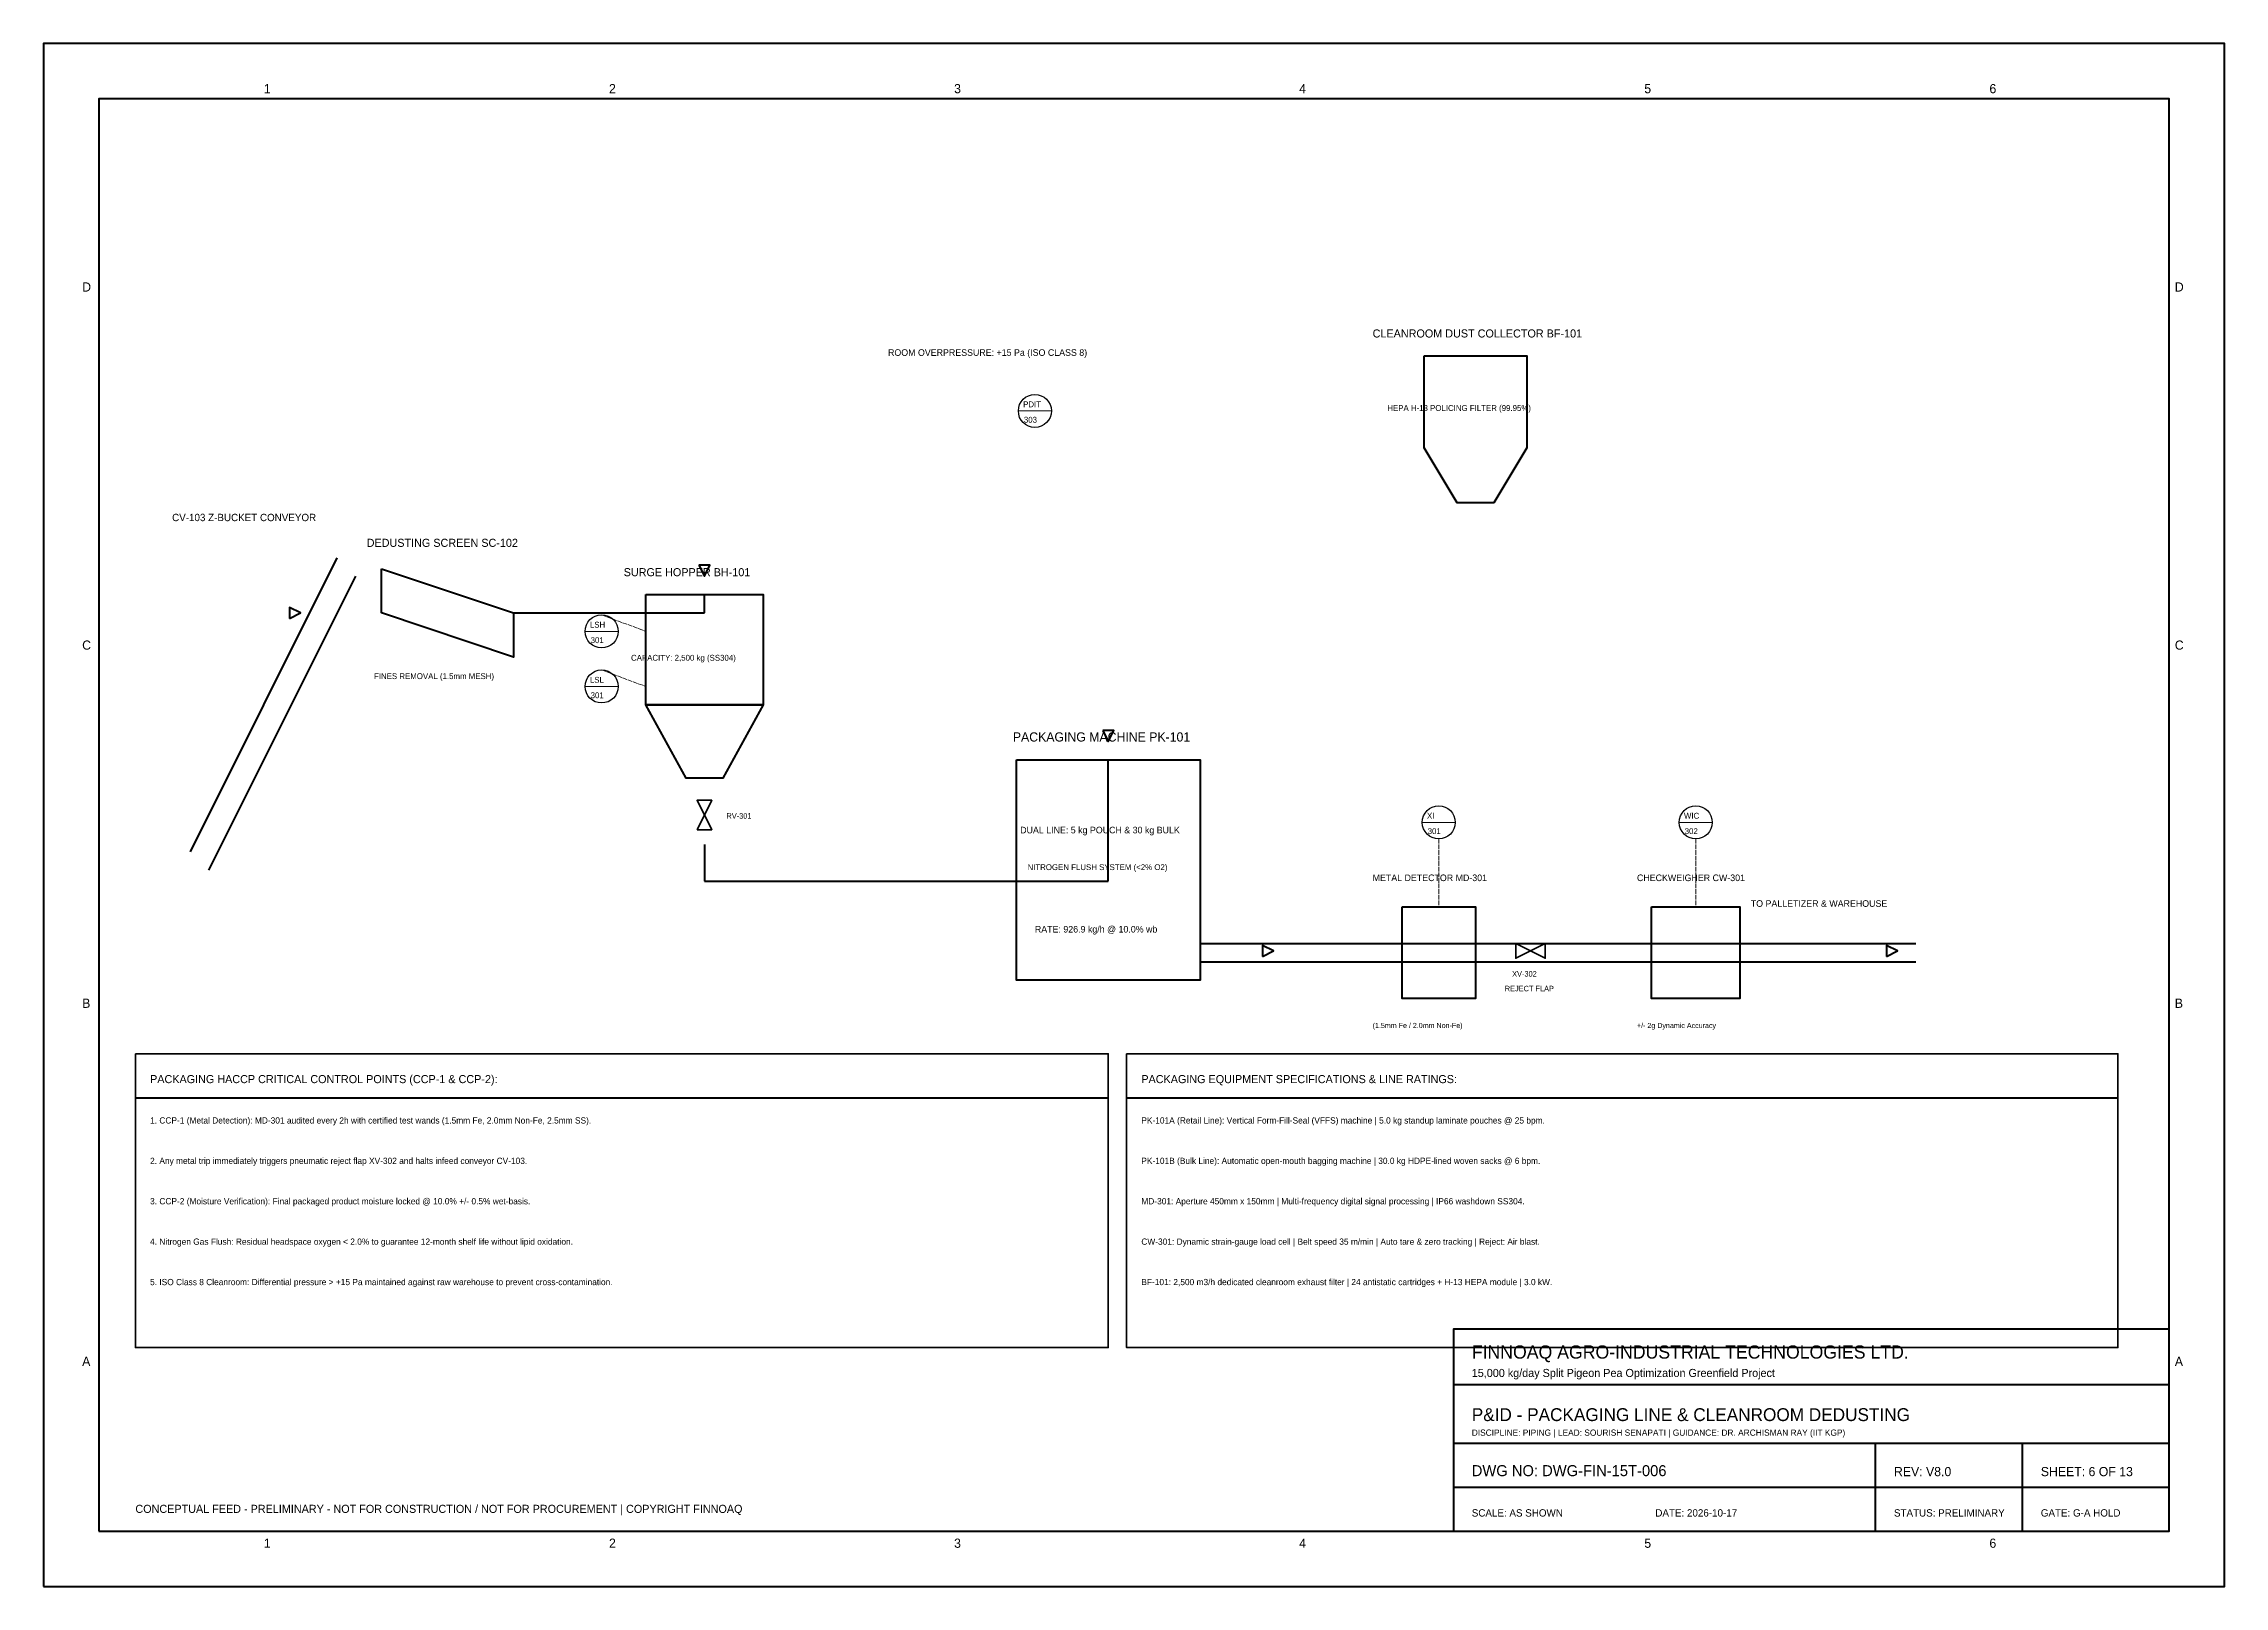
# Model space of a CAD drawing. Header units: millimetres. Extents: x 0 to 594, y 0 to 420.
import ezdxf

# ---------------------------------------------------------------- set-up
doc = ezdxf.new("R2010")
doc.units = ezdxf.units.MM
doc.linetypes.add('DASHED', pattern=[1.524, 1.27, -0.254])
for name, color, linetype, lineweight in [('ANNOTATION', 7, 'Continuous', 35), ('BORDER_TITLE', 7, 'Continuous', 70), ('EQUIPMENT', 3, 'Continuous', 50), ('INSTRUMENTATION', 2, 'Continuous', 25), ('PROCESS_PIPING', 5, 'Continuous', 50), ('VALVES', 1, 'Continuous', 35)]:
    doc.layers.add(name, color=color, linetype=linetype, lineweight=lineweight)

msp = doc.modelspace()

# ---------------------------------------------------------------- linework, layer by layer
at = {"layer": 'BORDER_TITLE'}
for p, q in [((25, 133), (290, 133)), ((295, 133), (565, 133)), ((384, 55), (579, 55)), ((384, 39), (579, 39)), ((499, 15), (499, 39)), ((539, 15), (539, 39)), ((384, 27), (579, 27))]:
    msp.add_line(p, q, dxfattribs=at)
at = {"layer": 'BORDER_TITLE', "lineweight": 70}
msp.add_lwpolyline([(0, 0), (594, 0), (594, 420), (0, 420), (0, 0)], dxfattribs=at)
at = {"layer": 'BORDER_TITLE', "lineweight": 50}
for points in [[(15, 15), (579, 15), (579, 405), (15, 405), (15, 15)], [(384, 15), (579, 15), (579, 70), (384, 70), (384, 15)]]:
    msp.add_lwpolyline(points, dxfattribs=at)
at = {"layer": 'BORDER_TITLE', "lineweight": 35}
for points in [[(25, 145), (290, 145), (290, 65), (25, 65), (25, 145)], [(295, 145), (565, 145), (565, 65), (295, 65), (295, 145)]]:
    msp.add_lwpolyline(points, dxfattribs=at)
at = {"layer": 'EQUIPMENT', "lineweight": 40}
for p, q in [((40, 200), (80, 280)), ((45, 195), (85, 275)), ((315, 175), (510, 175)), ((315, 170), (510, 170))]:
    msp.add_line(p, q, dxfattribs=at)
at = {"layer": 'EQUIPMENT', "lineweight": 50}
for points in [[(376, 335), (404, 335), (404, 310), (395, 295), (385, 295), (376, 310), (376, 335)], [(92, 277), (128, 265), (128, 253), (92, 265), (92, 277)], [(164, 270), (196, 270), (196, 240), (164, 240), (164, 270)], [(164, 240), (196, 240), (185, 220), (175, 220), (164, 240)], [(265, 225), (315, 225), (315, 165), (265, 165), (265, 225)]]:
    msp.add_lwpolyline(points, dxfattribs=at)
at = {"layer": 'EQUIPMENT', "lineweight": 40}
for points in [[(370, 185), (390, 185), (390, 160), (370, 160), (370, 185)], [(438, 185), (462, 185), (462, 160), (438, 160), (438, 185)]]:
    msp.add_lwpolyline(points, dxfattribs=at)
at = {"layer": 'INSTRUMENTATION', "lineweight": 18}
for p, q in [((265.5, 320), (274.5, 320)), ((147.5, 260), (156.5, 260)), ((147.5, 245), (156.5, 245)), ((375.5, 208), (384.5, 208)), ((445.5, 208), (454.5, 208))]:
    msp.add_line(p, q, dxfattribs=at)
at = {"layer": 'INSTRUMENTATION', "linetype": 'DASHED', "lineweight": 18}
for p, q in [((152, 264.5), (164, 260)), ((152, 249.5), (164, 245)), ((380, 203.5), (380, 185)), ((450, 203.5), (450, 185))]:
    msp.add_line(p, q, dxfattribs=at)
at = {"layer": 'INSTRUMENTATION', "lineweight": 25}
for centre in [(270, 320), (152, 260), (152, 245), (380, 208), (450, 208)]:
    msp.add_circle(centre, 4.5, dxfattribs=at)
at = {"layer": 'PROCESS_PIPING', "lineweight": 50}
for p, q in [((180, 265), (180, 270)), ((128, 265), (180, 265)), ((290, 192), (290, 225)), ((180, 202), (180, 192)), ((180, 192), (290, 192))]:
    msp.add_line(p, q, dxfattribs=at)
at = {"layer": 'PROCESS_PIPING', "lineweight": 40}
for points in [[(178.5, 278), (180, 275), (181.5, 278), (178.5, 278)], [(67, 263.5), (70, 265), (67, 266.5), (67, 263.5)], [(288.5, 233), (290, 230), (291.5, 233), (288.5, 233)], [(332, 171.5), (335, 173), (332, 174.5), (332, 171.5)], [(502, 171.5), (505, 173), (502, 174.5), (502, 171.5)]]:
    msp.add_lwpolyline(points, dxfattribs=at)
at = {"layer": 'VALVES', "lineweight": 35}
for points in [[(178, 206), (182, 214), (178, 214), (182, 206), (178, 206)], [(401, 175), (409, 171), (409, 175), (401, 171), (401, 175)]]:
    msp.add_lwpolyline(points, dxfattribs=at)

# ---------------------------------------------------------------- texts
at = {"layer": 'ANNOTATION'}
for s, height, p in [('CLEANROOM DUST COLLECTOR BF-101', 2.2, (362, 340)), ('ROOM OVERPRESSURE: +15 Pa (ISO CLASS 8)', 1.8, (230, 335)), ('PDIT', 1.6, (266.8, 321)), ('HEPA H-13 POLICING FILTER (99.95%)', 1.6, (366, 320)), ('303', 1.6, (267, 316.8)), ('CV-103 Z-BUCKET CONVEYOR', 2, (35, 290)), ('DEDUSTING SCREEN SC-102', 2.2, (88, 283)), ('SURGE HOPPER BH-101', 2.2, (158, 275)), ('LSH', 1.6, (148.8, 261)), ('301', 1.6, (149, 256.8)), ('CAPACITY: 2,500 kg (SS304)', 1.6, (160, 252)), ('FINES REMOVAL (1.5mm MESH)', 1.6, (90, 247)), ('LSL', 1.6, (148.8, 246)), ('301', 1.6, (149, 241.8)), ('PACKAGING MACHINE PK-101', 2.5, (264, 230)), ('RV-301', 1.5, (186, 209)), ('XI', 1.6, (376.8, 209)), ('WIC', 1.6, (446.8, 209)), ('DUAL LINE: 5 kg POUCH & 30 kg BULK', 1.8, (266, 205)), ('301', 1.6, (377, 204.8)), ('302', 1.6, (447, 204.8)), ('NITROGEN FLUSH SYSTEM (<2% O2)', 1.6, (268, 195)), ('METAL DETECTOR MD-301', 1.8, (362, 192)), ('CHECKWEIGHER CW-301', 1.8, (434, 192)), ('TO PALLETIZER & WAREHOUSE', 1.8, (465, 185)), ('RATE: 926.9 kg/h @ 10.0% wb', 1.8, (270, 178)), ('XV-302', 1.5, (400, 166)), ('REJECT FLAP', 1.5, (398, 162)), ('(1.5mm Fe / 2.0mm Non-Fe)', 1.4, (362, 152)), ('+/- 2g Dynamic Accuracy', 1.4, (434, 152)), ('PACKAGING HACCP CRITICAL CONTROL POINTS (CCP-1 & CCP-2):', 2.2, (29, 137)), ('PACKAGING EQUIPMENT SPECIFICATIONS & LINE RATINGS:', 2.2, (299, 137)), ('1. CCP-1 (Metal Detection): MD-301 audited every 2h with certified test wands (1.5mm Fe, 2.0mm Non-Fe, 2.5mm SS).', 1.7, (29, 126)), ('PK-101A (Retail Line): Vertical Form-Fill-Seal (VFFS) machine | 5.0 kg standup laminate pouches @ 25 bpm.', 1.7, (299, 126)), ('2. Any metal trip immediately triggers pneumatic reject flap XV-302 and halts infeed conveyor CV-103.', 1.7, (29, 115)), ('PK-101B (Bulk Line): Automatic open-mouth bagging machine | 30.0 kg HDPE-lined woven sacks @ 6 bpm.', 1.7, (299, 115)), ('3. CCP-2 (Moisture Verification): Final packaged product moisture locked @ 10.0% +/- 0.5% wet-basis.', 1.7, (29, 104)), ('MD-301: Aperture 450mm x 150mm | Multi-frequency digital signal processing | IP66 washdown SS304.', 1.7, (299, 104)), ('4. Nitrogen Gas Flush: Residual headspace oxygen < 2.0% to guarantee 12-month shelf life without lipid oxidation.', 1.7, (29, 93)), ('CW-301: Dynamic strain-gauge load cell | Belt speed 35 m/min | Auto tare & zero tracking | Reject: Air blast.', 1.7, (299, 93)), ('5. ISO Class 8 Cleanroom: Differential pressure > +15 Pa maintained against raw warehouse to prevent cross-contamination.', 1.7, (29, 82)), ('BF-101: 2,500 m3/h dedicated cleanroom exhaust filter | 24 antistatic cartridges + H-13 HEPA module | 3.0 kW.', 1.7, (299, 82)), ('FINNOAQ AGRO-INDUSTRIAL TECHNOLOGIES LTD.', 3.6, (389, 62)), ('15,000 kg/day Split Pigeon Pea Optimization Greenfield Project', 2.2, (389, 57)), ('P&ID - PACKAGING LINE & CLEANROOM DEDUSTING', 3.5, (389, 45)), ('DISCIPLINE: PIPING | LEAD: SOURISH SENAPATI | GUIDANCE: DR. ARCHISMAN RAY (IIT KGP)', 1.7, (389, 41)), ('DWG NO: DWG-FIN-15T-006', 3, (389, 30)), ('REV: V8.0', 2.5, (504, 30)), ('SHEET: 6 OF 13', 2.5, (544, 30)), ('CONCEPTUAL FEED - PRELIMINARY - NOT FOR CONSTRUCTION / NOT FOR PROCUREMENT | COPYRIGHT FINNOAQ', 2.2, (25, 20)), ('SCALE: AS SHOWN', 2, (389, 19)), ('DATE: 2026-10-17', 2, (439, 19)), ('STATUS: PRELIMINARY', 2, (504, 19)), ('GATE: G-A HOLD', 2, (544, 19))]:
    msp.add_text(s, height=height, dxfattribs=at).set_placement(p)
at = {"layer": 'BORDER_TITLE'}
for s, p in [('1', (60, 406.5)), ('2', (154, 406.5)), ('3', (248, 406.5)), ('4', (342, 406.5)), ('5', (436, 406.5)), ('6', (530, 406.5)), ('D', (10.5, 352.5)), ('D', (580.5, 352.5)), ('C', (10.5, 255)), ('C', (580.5, 255)), ('B', (10.5, 157.5)), ('B', (580.5, 157.5)), ('A', (10.5, 60)), ('A', (580.5, 60)), ('1', (60, 10.5)), ('2', (154, 10.5)), ('3', (248, 10.5)), ('4', (342, 10.5)), ('5', (436, 10.5)), ('6', (530, 10.5))]:
    msp.add_text(s, height=2.5, dxfattribs=at).set_placement(p)

doc.saveas('drawing.dxf')
